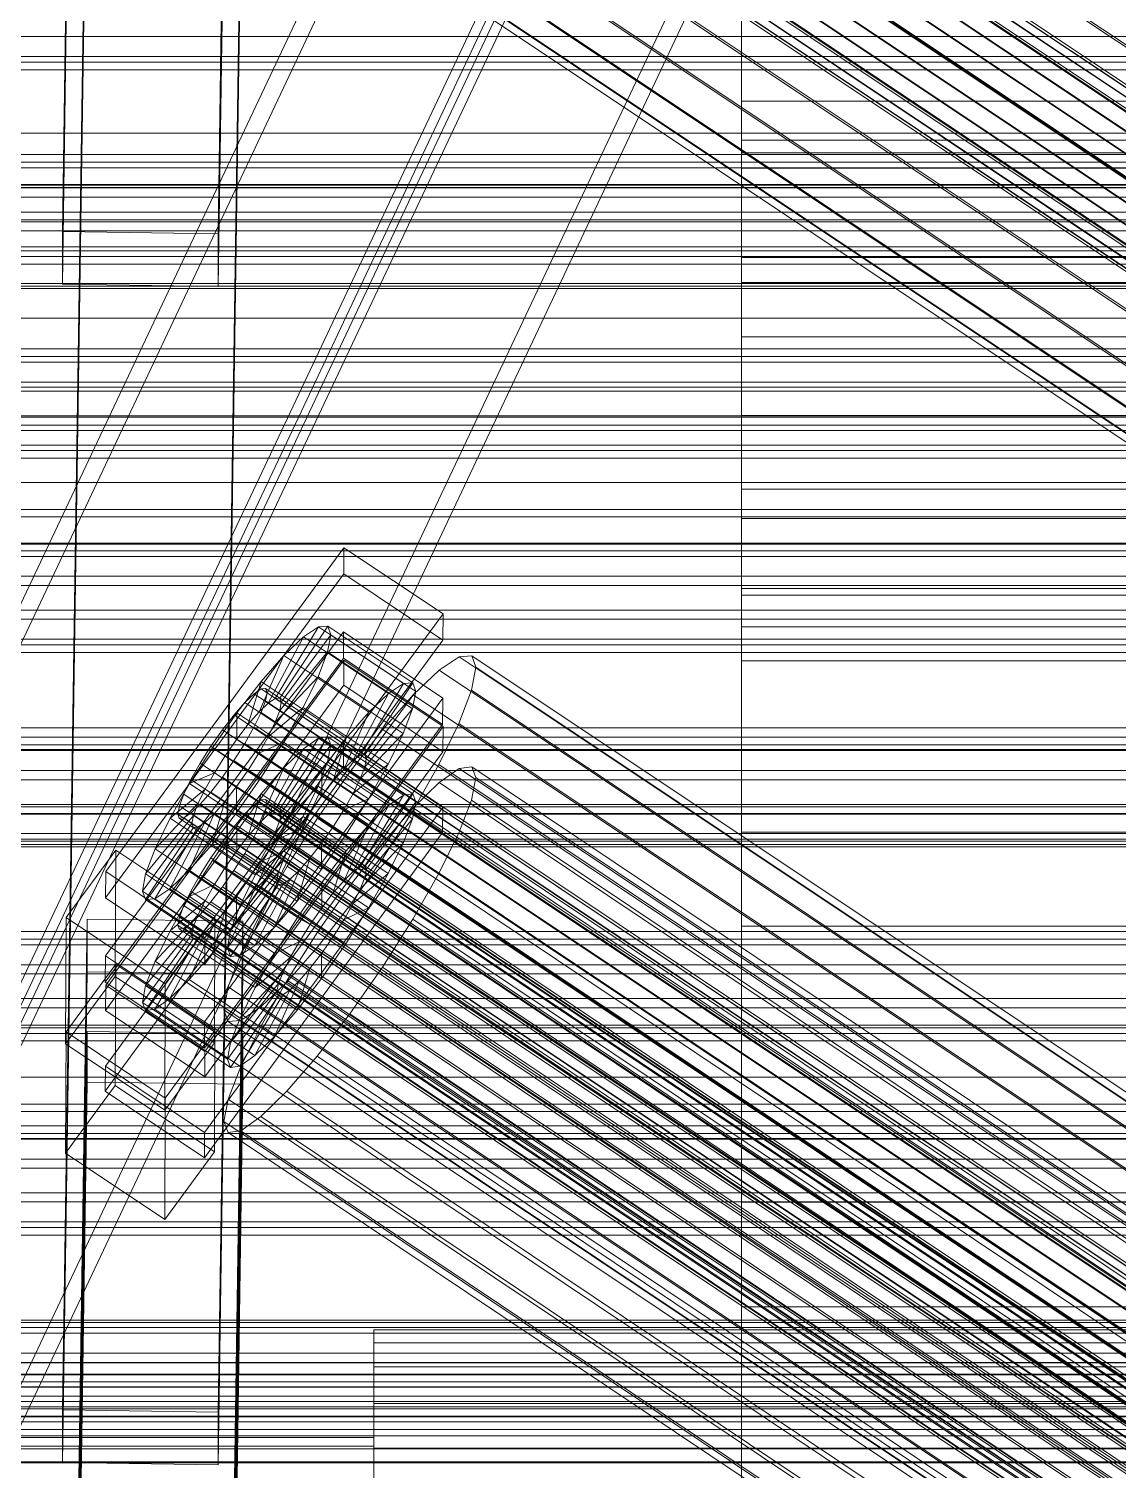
# Model space of a CAD drawing. Header units: millimetres. Extents: x -1970 to 59977, y -65068 to 6837.
# Drawn here: x -382.4 to -256.4, y -32783.3 to -32616.7 of the extents above; entities that cross this region are included whole.
import ezdxf

# ---------------------------------------------------------------- set-up
doc = ezdxf.new("R2010")
doc.units = ezdxf.units.MM
for name, color, linetype, lineweight in [('frontal_C01', 7, 'Continuous', 0), ('frontal_C02', 7, 'Continuous', 0), ('frontal_C03', 7, 'Continuous', 0), ('frontal_C03-dry', 7, 'Continuous', 0), ('frontal_tolva', 7, 'Continuous', 0)]:
    doc.layers.add(name, color=color, linetype=linetype, lineweight=lineweight)

msp = doc.modelspace()

# ---------------------------------------------------------------- linework, layer by layer
at = {"layer": 'frontal_C01'}
for p, q in [((-378.512, -32640.133), (-375.644, -32447.133)), ((-357.646, -32447.376), (-360.514, -32640.376)), ((-378.512, -32646.221), (-375.644, -32453.221)), ((-360.514, -32646.464), (-357.646, -32453.464)), ((-356.348, -32557.32), (-142.549, -32699.998)), ((-355.53, -32556.772), (-141.731, -32699.45)), ((-355.017, -32556.731), (-141.218, -32699.409)), ((-354.844, -32557.201), (-141.045, -32699.879)), ((-358.659, -32559.758), (-144.861, -32702.436)), ((-357.415, -32558.339), (-143.617, -32701.017)), ((-355.541, -32559.511), (-141.742, -32702.189)), ((-355.022, -32558.149), (-141.224, -32700.827)), ((-356.363, -32561.194), (-142.565, -32703.872)), ((-146.196, -32704.16), (-359.995, -32561.482)), ((-357.434, -32563.084), (-143.635, -32705.761)), ((-341.461, -32561.465), (-157.152, -32684.464)), ((-361.332, -32563.393), (-147.533, -32706.07)), ((-362.578, -32565.359), (-148.779, -32708.037)), ((-358.68, -32565.05), (-144.881, -32707.728)), ((-160.922, -32689.328), (-345.231, -32566.33)), ((-334.981, -32565.518), (-150.672, -32688.516)), ((-363.648, -32567.249), (-149.85, -32709.927)), ((-360.017, -32566.961), (-146.218, -32709.639)), ((-364.471, -32568.932), (-150.672, -32711.61)), ((-361.352, -32568.685), (-147.554, -32711.362)), ((-365.168, -32571.242), (-151.369, -32713.92)), ((-364.989, -32570.294), (-151.191, -32712.972)), ((-363.664, -32571.123), (-149.865, -32713.801)), ((-362.596, -32570.104), (-148.798, -32712.782)), ((-338.003, -32570.85), (-153.694, -32693.848)), ((-364.995, -32571.712), (-151.196, -32714.39)), ((-364.482, -32571.671), (-150.683, -32714.349)), ((-349.002, -32571.722), (-164.693, -32694.72)), ((-341.52, -32576.401), (-157.211, -32699.399)), ((-352.519, -32577.273), (-168.21, -32700.271)), ((-355.541, -32582.605), (-171.232, -32705.603)), ((-345.291, -32581.793), (-160.982, -32704.791)), ((-378.512, -32776.371), (-375.644, -32583.371)), ((-357.646, -32583.614), (-360.514, -32776.614)), ((-357.863, -32587.355), (-173.554, -32710.353)), ((-349.061, -32586.657), (-164.752, -32709.655)), ((-378.512, -32782.459), (-375.644, -32589.459)), ((-360.514, -32782.702), (-357.646, -32589.702)), ((-359.326, -32591.199), (-175.016, -32714.197)), ((-352.572, -32590.664), (-168.263, -32713.662)), ((-300, -32631.039), (-300, -32592.444)), ((-359.83, -32593.875), (-175.521, -32716.873)), ((-355.584, -32593.539), (-171.275, -32716.537)), ((-359.341, -32595.201), (-175.032, -32718.199)), ((-357.893, -32595.086), (-173.584, -32718.084)), ((-300, -32607.242), (-300, -32643.122)), ((-300, -32661.381), (-300, -32631.039)), ((300, -32631.039), (-300, -32631.039)), ((-425, -32634.686), (425, -32634.686)), ((-360.514, -32640.376), (-378.512, -32640.133)), ((-378.512, -32640.133), (-378.512, -32646.221)), ((-360.514, -32646.464), (-360.514, -32640.376)), ((-300, -32643.122), (-300, -32669.925)), ((300, -32643.122), (-300, -32643.122)), ((425, -32646.116), (-425, -32646.116)), ((-378.512, -32646.221), (-360.514, -32646.464)), ((425, -32650.148), (-425, -32650.148)), ((-300, -32681.404), (-300, -32661.381)), ((300, -32661.381), (-300, -32661.381)), ((-425, -32661.579), (425, -32661.579)), ((-300, -32669.925), (-300, -32685.826)), ((300, -32669.925), (-300, -32669.925)), ((-373.501, -32714.116), (-345.969, -32676.673)), ((-345.981, -32679.716), (-345.969, -32676.673)), ((-345.969, -32676.673), (-334.501, -32684.326)), ((-345.981, -32679.716), (-373.513, -32717.16)), ((-334.513, -32687.37), (-345.981, -32679.716)), ((-300, -32689.741), (-300, -32681.404)), ((300, -32681.404), (-300, -32681.404)), ((-334.501, -32684.326), (-362.033, -32721.77)), ((-334.501, -32684.326), (-334.513, -32687.37)), ((-373.539, -32723.856), (-346.008, -32686.413)), ((-353.892, -32694.103), (-348.918, -32685.826)), ((-353.378, -32694.062), (-347.835, -32685.74)), ((-348.918, -32685.826), (-350.645, -32686.983)), ((-347.835, -32685.74), (-348.918, -32685.826)), ((-348.918, -32685.826), (-339.088, -32692.386)), ((-347.835, -32685.74), (-338.005, -32692.3)), ((-347.47, -32686.731), (-347.835, -32685.74)), ((-346.02, -32689.456), (-346.008, -32686.413)), ((-346.008, -32686.413), (-334.539, -32694.066)), ((-300, -32685.826), (-300, -32689.741)), ((300, -32685.826), (-300, -32685.826)), ((-362.045, -32724.813), (-334.513, -32687.37)), ((-354.71, -32694.652), (-350.645, -32686.983)), ((-353.205, -32694.532), (-347.47, -32686.731)), ((-350.645, -32686.983), (-352.899, -32689.134)), ((-350.645, -32686.983), (-340.816, -32693.543)), ((-347.847, -32688.733), (-347.47, -32686.731)), ((-347.47, -32686.731), (-337.64, -32693.291)), ((-346.02, -32689.456), (-373.551, -32726.9)), ((-355.777, -32695.67), (-352.899, -32689.134)), ((-352.899, -32689.134), (-355.525, -32692.131)), ((-353.384, -32695.48), (-347.847, -32688.733)), ((-352.899, -32689.134), (-343.069, -32695.694)), ((-348.941, -32691.609), (-347.847, -32688.733)), ((-347.847, -32688.733), (-338.017, -32695.293)), ((-334.551, -32697.11), (-346.02, -32689.456)), ((-332.629, -32689.275), (-334.938, -32690.822)), ((-331.181, -32689.16), (-332.629, -32689.275)), ((-332.629, -32689.275), (-148.32, -32812.273)), ((-330.692, -32690.486), (-331.181, -32689.16)), ((-331.181, -32689.16), (-146.872, -32812.158)), ((300, -32689.741), (-300, -32689.741)), ((-334.938, -32690.822), (-337.95, -32693.697)), ((-334.938, -32690.822), (-150.629, -32813.82)), ((-331.197, -32693.162), (-330.692, -32690.486)), ((-330.692, -32690.486), (-146.383, -32813.484)), ((-355.525, -32692.131), (-358.345, -32695.77)), ((-357.021, -32697.09), (-355.525, -32692.131)), ((-355.53, -32693.01), (-356.348, -32693.558)), ((-355.017, -32692.969), (-355.53, -32693.01)), ((-355.53, -32693.01), (-141.731, -32835.688)), ((-355.525, -32692.131), (-345.695, -32698.691)), ((-354.844, -32693.439), (-355.017, -32692.969)), ((-355.017, -32692.969), (-141.218, -32835.647)), ((-353.902, -32696.843), (-348.941, -32691.609)), ((-350.678, -32695.162), (-348.941, -32691.609)), ((-348.941, -32691.609), (-339.111, -32698.169)), ((-339.088, -32692.386), (-344.062, -32700.663)), ((-338.005, -32692.3), (-343.549, -32700.622)), ((-340.816, -32693.543), (-339.088, -32692.386)), ((-339.088, -32692.386), (-338.005, -32692.3)), ((-338.005, -32692.3), (-337.64, -32693.291)), ((-334.539, -32694.066), (-362.071, -32731.51)), ((-357.415, -32694.577), (-358.659, -32695.996)), ((-356.348, -32693.558), (-357.415, -32694.577)), ((-357.415, -32694.577), (-143.617, -32837.255)), ((-356.348, -32693.558), (-142.549, -32836.236)), ((-355.777, -32695.67), (-354.71, -32694.652)), ((-355.541, -32695.749), (-355.022, -32694.387)), ((-355.022, -32694.387), (-354.844, -32693.439)), ((-355.022, -32694.387), (-141.224, -32837.065)), ((-354.844, -32693.439), (-141.045, -32836.117)), ((-354.71, -32694.652), (-353.892, -32694.103)), ((-344.88, -32701.211), (-354.71, -32694.652)), ((-353.892, -32694.103), (-353.378, -32694.062)), ((-344.062, -32700.663), (-353.892, -32694.103)), ((-353.205, -32694.532), (-353.384, -32695.48)), ((-343.549, -32700.622), (-353.378, -32694.062)), ((-353.378, -32694.062), (-353.205, -32694.532)), ((-343.376, -32701.092), (-353.205, -32694.532)), ((-340.816, -32693.543), (-344.88, -32701.211)), ((-337.64, -32693.291), (-343.376, -32701.092)), ((-343.069, -32695.694), (-340.816, -32693.543)), ((-337.95, -32693.697), (-341.461, -32697.704)), ((-337.64, -32693.291), (-338.017, -32695.293)), ((-337.95, -32693.697), (-153.641, -32816.695)), ((-334.539, -32694.066), (-334.551, -32697.11)), ((-332.659, -32697.006), (-331.197, -32693.162)), ((-331.197, -32693.162), (-146.887, -32816.16)), ((-358.345, -32695.77), (-361.166, -32699.803)), ((-358.659, -32695.996), (-359.995, -32697.72)), ((-358.659, -32695.996), (-144.861, -32838.674)), ((-358.345, -32695.77), (-358.357, -32698.814)), ((-348.515, -32702.33), (-358.345, -32695.77)), ((-357.021, -32697.09), (-355.777, -32695.67)), ((-356.363, -32697.432), (-355.541, -32695.749)), ((-345.947, -32702.23), (-355.777, -32695.67)), ((-355.541, -32695.749), (-141.742, -32838.427)), ((-354.725, -32698.526), (-350.678, -32695.162)), ((-353.384, -32695.48), (-353.902, -32696.843)), ((-343.554, -32702.04), (-353.384, -32695.48)), ((-352.938, -32699.151), (-350.678, -32695.162)), ((-350.678, -32695.162), (-340.848, -32701.722)), ((-343.069, -32695.694), (-345.947, -32702.23)), ((-345.695, -32698.691), (-343.069, -32695.694)), ((-338.017, -32695.293), (-343.554, -32702.04)), ((-338.017, -32695.293), (-339.111, -32698.169)), ((-362.083, -32734.553), (-334.551, -32697.11)), ((-359.995, -32697.72), (-361.332, -32699.631)), ((-146.196, -32840.398), (-359.995, -32697.72)), ((-358.357, -32698.814), (-357.021, -32697.09)), ((-357.434, -32699.322), (-356.363, -32697.432)), ((-347.191, -32703.65), (-357.021, -32697.09)), ((-356.363, -32697.432), (-142.565, -32840.11)), ((-353.902, -32696.843), (-354.725, -32698.526)), ((-344.073, -32703.402), (-353.902, -32696.843)), ((-341.461, -32697.704), (-345.231, -32702.568)), ((-341.461, -32697.704), (-157.152, -32820.702)), ((-334.981, -32701.756), (-332.659, -32697.006)), ((-332.659, -32697.006), (-148.35, -32820.004)), ((-361.332, -32699.631), (-362.578, -32701.598)), ((-361.332, -32699.631), (-147.533, -32842.308)), ((-359.693, -32700.724), (-358.357, -32698.814)), ((-358.68, -32701.289), (-357.434, -32699.322)), ((-358.357, -32698.814), (-348.527, -32705.373)), ((-357.434, -32699.322), (-143.635, -32841.999)), ((-354.725, -32698.526), (-355.796, -32700.415)), ((-355.796, -32700.415), (-352.938, -32699.151)), ((-355.569, -32703.303), (-352.938, -32699.151)), ((-344.895, -32705.086), (-354.725, -32698.526)), ((-352.938, -32699.151), (-343.108, -32705.71)), ((-348.515, -32702.33), (-345.695, -32698.691)), ((-345.695, -32698.691), (-347.191, -32703.65)), ((-339.111, -32698.169), (-344.073, -32703.402)), ((-339.111, -32698.169), (-340.848, -32701.722)), ((-361.166, -32699.803), (-363.797, -32703.955)), ((-359.693, -32700.724), (-361.166, -32699.803)), ((-361.166, -32699.803), (-351.336, -32706.363)), ((-360.939, -32702.691), (-359.693, -32700.724)), ((-360.017, -32703.199), (-358.68, -32701.289)), ((-349.863, -32707.284), (-359.693, -32700.724)), ((-358.68, -32701.289), (-144.881, -32843.966)), ((-355.796, -32700.415), (-357.042, -32702.382)), ((-345.966, -32706.975), (-355.796, -32700.415)), ((-344.88, -32701.211), (-345.947, -32702.23)), ((-344.062, -32700.663), (-344.88, -32701.211)), ((-343.549, -32700.622), (-344.062, -32700.663)), ((-343.554, -32702.04), (-343.376, -32701.092)), ((-343.376, -32701.092), (-343.549, -32700.622)), ((-360.939, -32702.691), (-363.797, -32703.955)), ((-362.578, -32701.598), (-363.648, -32703.487)), ((-362.578, -32701.598), (-148.779, -32844.275)), ((-362.01, -32704.58), (-360.939, -32702.691)), ((-351.109, -32709.251), (-360.939, -32702.691)), ((-357.042, -32702.382), (-358.378, -32704.292)), ((-357.042, -32702.382), (-355.569, -32703.303)), ((-347.212, -32708.942), (-357.042, -32702.382)), ((-351.336, -32706.363), (-348.515, -32702.33)), ((-345.231, -32702.568), (-349.002, -32707.96)), ((-348.527, -32705.373), (-348.515, -32702.33)), ((-345.947, -32702.23), (-347.191, -32703.65)), ((-160.922, -32825.566), (-345.231, -32702.568)), ((-340.848, -32701.722), (-344.895, -32705.086)), ((-344.073, -32703.402), (-343.554, -32702.04)), ((-340.848, -32701.722), (-343.108, -32705.71)), ((-338.003, -32707.088), (-334.981, -32701.756)), ((-334.981, -32701.756), (-150.672, -32824.754)), ((-363.797, -32703.955), (-366.057, -32707.944)), ((-362.01, -32704.58), (-366.057, -32707.944)), ((-363.648, -32703.487), (-364.471, -32705.17)), ((-363.797, -32703.955), (-353.967, -32710.515)), ((-363.648, -32703.487), (-149.85, -32846.165)), ((-362.833, -32706.263), (-362.01, -32704.58)), ((-352.18, -32711.14), (-362.01, -32704.58)), ((-361.352, -32704.923), (-360.017, -32703.199)), ((-360.017, -32703.199), (-146.218, -32845.877)), ((-358.378, -32704.292), (-359.714, -32706.016)), ((-358.39, -32707.336), (-355.569, -32703.303)), ((-358.378, -32704.292), (-358.39, -32707.336)), ((-348.548, -32710.852), (-358.378, -32704.292)), ((-355.569, -32703.303), (-345.739, -32709.863)), ((-347.191, -32703.65), (-348.527, -32705.373)), ((-344.895, -32705.086), (-344.073, -32703.402)), ((-362.833, -32706.263), (-367.794, -32711.497)), ((-364.471, -32705.17), (-364.989, -32706.532)), ((-364.471, -32705.17), (-150.672, -32847.848)), ((-363.664, -32707.361), (-362.596, -32706.342)), ((-363.351, -32707.625), (-362.833, -32706.263)), ((-353.003, -32712.823), (-362.833, -32706.263)), ((-362.596, -32706.342), (-361.352, -32704.923)), ((-362.596, -32706.342), (-148.798, -32849.02)), ((-361.352, -32704.923), (-147.554, -32847.601)), ((-359.714, -32706.016), (-361.21, -32710.975)), ((-359.714, -32706.016), (-360.958, -32707.436)), ((-349.884, -32712.576), (-359.714, -32706.016)), ((-353.967, -32710.515), (-351.336, -32706.363)), ((-351.336, -32706.363), (-349.863, -32707.284)), ((-348.527, -32705.373), (-349.863, -32707.284)), ((-345.966, -32706.975), (-344.895, -32705.086)), ((-343.108, -32705.71), (-345.966, -32706.975)), ((-343.108, -32705.71), (-345.739, -32709.863)), ((-363.351, -32707.625), (-368.888, -32714.373)), ((-366.057, -32707.944), (-367.794, -32711.497)), ((-366.057, -32707.944), (-356.228, -32714.504)), ((-364.989, -32706.532), (-365.168, -32707.48)), ((-365.168, -32707.48), (-364.995, -32707.95)), ((-365.168, -32707.48), (-151.369, -32850.158)), ((-364.995, -32707.95), (-364.482, -32707.909)), ((-364.995, -32707.95), (-151.196, -32850.628)), ((-364.989, -32706.532), (-151.191, -32849.21)), ((-364.482, -32707.909), (-363.664, -32707.361)), ((-364.482, -32707.909), (-150.683, -32850.587)), ((-360.958, -32707.436), (-363.836, -32713.972)), ((-363.664, -32707.361), (-149.865, -32850.039)), ((-363.53, -32708.574), (-363.351, -32707.625)), ((-353.521, -32714.185), (-363.351, -32707.625)), ((-360.958, -32707.436), (-362.025, -32708.454)), ((-361.21, -32710.975), (-358.39, -32707.336)), ((-351.128, -32713.996), (-360.958, -32707.436)), ((-358.39, -32707.336), (-348.56, -32713.896)), ((-349.002, -32707.96), (-352.519, -32713.511)), ((-349.863, -32707.284), (-351.109, -32709.251)), ((-349.002, -32707.96), (-164.693, -32830.958)), ((-347.212, -32708.942), (-345.966, -32706.975)), ((-341.52, -32712.639), (-338.003, -32707.088)), ((-338.003, -32707.088), (-153.694, -32830.086)), ((-363.53, -32708.574), (-369.265, -32716.374)), ((-363.357, -32709.043), (-368.9, -32717.366)), ((-362.843, -32709.003), (-367.817, -32717.28)), ((-362.025, -32708.454), (-366.09, -32716.123)), ((-363.357, -32709.043), (-363.53, -32708.574)), ((-353.7, -32715.134), (-363.53, -32708.574)), ((-362.843, -32709.003), (-363.357, -32709.043)), ((-353.527, -32715.603), (-363.357, -32709.043)), ((-362.025, -32708.454), (-362.843, -32709.003)), ((-353.014, -32715.563), (-362.843, -32709.003)), ((-352.196, -32715.014), (-362.025, -32708.454)), ((-353.967, -32710.515), (-351.109, -32709.251)), ((-351.109, -32709.251), (-352.18, -32711.14)), ((-348.548, -32710.852), (-347.212, -32708.942)), ((-345.739, -32709.863), (-347.212, -32708.942)), ((-363.836, -32713.972), (-361.21, -32710.975)), ((-361.21, -32710.975), (-351.38, -32717.535)), ((-356.228, -32714.504), (-353.967, -32710.515)), ((-356.228, -32714.504), (-352.18, -32711.14)), ((-352.18, -32711.14), (-353.003, -32712.823)), ((-349.884, -32712.576), (-348.548, -32710.852)), ((-345.739, -32709.863), (-348.56, -32713.896)), ((-348.56, -32713.896), (-348.548, -32710.852)), ((-378.086, -32719.444), (-372.35, -32711.643)), ((-372.408, -32726.253), (-372.35, -32711.643)), ((-372.35, -32711.643), (-360.882, -32719.296)), ((-367.794, -32711.497), (-368.888, -32714.373)), ((-367.794, -32711.497), (-357.964, -32718.057)), ((-357.964, -32718.057), (-353.003, -32712.823)), ((-353.003, -32712.823), (-353.521, -32714.185)), ((-351.38, -32717.535), (-349.884, -32712.576)), ((-351.128, -32713.996), (-349.884, -32712.576)), ((-345.291, -32718.031), (-341.52, -32712.639)), ((-341.52, -32712.639), (-157.211, -32835.637)), ((-373.501, -32714.116), (-373.513, -32717.16)), ((-362.033, -32721.77), (-373.501, -32714.116)), ((-368.888, -32714.373), (-369.265, -32716.374)), ((-368.888, -32714.373), (-359.058, -32720.932)), ((-366.09, -32716.123), (-363.836, -32713.972)), ((-363.836, -32713.972), (-354.006, -32720.532)), ((-359.058, -32720.932), (-353.521, -32714.185)), ((-357.964, -32718.057), (-356.228, -32714.504)), ((-352.519, -32713.511), (-355.541, -32718.843)), ((-354.006, -32720.532), (-351.128, -32713.996)), ((-353.521, -32714.185), (-353.7, -32715.134)), ((-352.519, -32713.511), (-168.21, -32836.509)), ((-352.196, -32715.014), (-351.128, -32713.996)), ((-348.56, -32713.896), (-351.38, -32717.535)), ((-369.265, -32716.374), (-368.9, -32717.366)), ((-369.265, -32716.374), (-359.436, -32722.934)), ((-367.817, -32717.28), (-366.09, -32716.123)), ((-366.09, -32716.123), (-356.26, -32722.683)), ((-359.436, -32722.934), (-353.7, -32715.134)), ((-359.07, -32723.926), (-353.527, -32715.603)), ((-357.987, -32723.84), (-353.014, -32715.563)), ((-356.26, -32722.683), (-352.196, -32715.014)), ((-353.7, -32715.134), (-353.527, -32715.603)), ((-353.527, -32715.603), (-353.014, -32715.563)), ((-353.014, -32715.563), (-352.196, -32715.014)), ((-373.513, -32717.16), (-362.045, -32724.813)), ((-368.9, -32717.366), (-367.817, -32717.28)), ((-368.9, -32717.366), (-359.07, -32723.926)), ((-367.817, -32717.28), (-357.987, -32723.84)), ((-359.058, -32720.932), (-357.964, -32718.057)), ((-351.38, -32717.535), (-354.006, -32720.532)), ((-349.061, -32722.895), (-345.291, -32718.031)), ((-345.291, -32718.031), (-160.982, -32841.029)), ((-378.512, -32912.609), (-375.644, -32719.609)), ((-378.086, -32719.444), (-378.143, -32734.054)), ((-366.618, -32727.097), (-378.086, -32719.444)), ((-375.644, -32725.697), (-375.644, -32719.609)), ((-375.644, -32719.609), (-357.646, -32719.852)), ((-360.882, -32719.296), (-366.618, -32727.097)), ((-360.882, -32719.296), (-360.939, -32733.906)), ((-355.541, -32718.843), (-357.863, -32723.593)), ((-355.541, -32718.843), (-171.232, -32841.841)), ((-357.646, -32719.852), (-360.514, -32912.852)), ((-359.436, -32722.934), (-359.058, -32720.932)), ((-357.646, -32719.852), (-357.646, -32725.94)), ((-354.006, -32720.532), (-356.26, -32722.683)), ((-362.045, -32724.813), (-362.033, -32721.77)), ((-359.07, -32723.926), (-359.436, -32722.934)), ((-356.26, -32722.683), (-357.987, -32723.84)), ((-352.572, -32726.902), (-349.061, -32722.895)), ((-349.061, -32722.895), (-164.752, -32845.894)), ((-373.539, -32723.856), (-373.551, -32726.9)), ((-362.071, -32731.51), (-373.539, -32723.856)), ((-357.863, -32723.593), (-359.326, -32727.437)), ((-357.987, -32723.84), (-359.07, -32723.926)), ((-357.863, -32723.593), (-173.554, -32846.591)), ((-378.512, -32918.697), (-375.644, -32725.697)), ((-372.408, -32726.253), (-378.143, -32734.054)), ((-357.646, -32725.94), (-375.644, -32725.697)), ((-360.939, -32733.906), (-372.408, -32726.253)), ((-360.514, -32918.94), (-357.646, -32725.94)), ((-373.551, -32726.9), (-362.083, -32734.553)), ((-366.675, -32741.707), (-366.618, -32727.097)), ((-359.326, -32727.437), (-359.83, -32730.113)), ((-359.326, -32727.437), (-175.016, -32850.435)), ((-355.584, -32729.777), (-352.572, -32726.902)), ((-352.572, -32726.902), (-168.263, -32849.9)), ((-359.83, -32730.113), (-359.341, -32731.439)), ((-359.83, -32730.113), (-175.521, -32853.112)), ((-359.341, -32731.439), (-357.893, -32731.324)), ((-357.893, -32731.324), (-355.584, -32729.777)), ((-357.893, -32731.324), (-173.584, -32854.323)), ((-355.584, -32729.777), (-171.275, -32852.775)), ((-362.083, -32734.553), (-362.071, -32731.51)), ((-359.341, -32731.439), (-175.032, -32854.437)), ((-378.143, -32734.054), (-366.675, -32741.707)), ((-366.675, -32741.707), (-360.939, -32733.906)), ((-425, -32770.924), (425, -32770.924)), ((-360.514, -32776.614), (-378.512, -32776.371)), ((-378.512, -32776.371), (-378.512, -32782.459)), ((-360.514, -32782.702), (-360.514, -32776.614)), ((425, -32782.355), (-425, -32782.355)), ((-378.512, -32782.459), (-360.514, -32782.702))]:
    msp.add_line(p, q, dxfattribs=at)
at = {"layer": 'frontal_C02'}
for p, q in [((-439.114, -32801.266), (-299.114, -32504.801)), ((-439.114, -32805.942), (-299.114, -32509.477)), ((-280.886, -32512.674), (-420.886, -32809.138)), ((-420.886, -32813.814), (-280.886, -32517.35)), ((-439.114, -32845.106), (-299.114, -32548.641)), ((-439.114, -32849.782), (-299.114, -32553.317)), ((-280.886, -32556.513), (-420.886, -32852.978)), ((-420.886, -32857.654), (-280.886, -32561.19)), ((-300, -32629.557), (-300, -32625.048)), ((-300, -32625.048), (-300, -32632.799)), ((300, -32625.048), (-300, -32625.048)), ((-300, -32646.018), (-300, -32629.557)), ((300, -32629.557), (-300, -32629.557)), ((-300, -32632.799), (-300, -32652.28)), ((300, -32632.799), (-300, -32632.799)), ((-300, -32673.309), (-300, -32646.018)), ((300, -32646.018), (-300, -32646.018)), ((-300, -32652.28), (-300, -32682.165)), ((300, -32652.28), (-300, -32652.28)), ((-300, -32709.571), (-300, -32673.309)), ((300, -32673.309), (-300, -32673.309)), ((-300, -32682.165), (-300, -32720.417)), ((300, -32682.165), (-300, -32682.165)), ((-373.501, -32727.255), (-345.969, -32689.662)), ((-345.981, -32692.585), (-345.969, -32689.662)), ((-345.969, -32689.662), (-334.501, -32697.346)), ((-345.981, -32692.585), (-373.513, -32730.178)), ((-334.513, -32700.269), (-345.981, -32692.585)), ((-334.501, -32697.346), (-362.033, -32734.939)), ((-334.501, -32697.346), (-334.513, -32700.269)), ((-373.539, -32736.608), (-346.008, -32699.015)), ((-353.892, -32706.943), (-348.918, -32698.699)), ((-353.378, -32706.873), (-347.835, -32698.551)), ((-353.205, -32707.313), (-347.47, -32699.482)), ((-348.918, -32698.699), (-350.645, -32699.913)), ((-347.835, -32698.551), (-348.918, -32698.699)), ((-348.918, -32698.699), (-339.088, -32705.284)), ((-347.847, -32701.426), (-347.47, -32699.482)), ((-347.835, -32698.551), (-338.005, -32705.137)), ((-347.47, -32699.482), (-347.835, -32698.551)), ((-347.47, -32699.482), (-337.64, -32706.067)), ((-346.02, -32701.938), (-346.008, -32699.015)), ((-346.008, -32699.015), (-334.539, -32706.698)), ((-362.045, -32737.861), (-334.513, -32700.269)), ((-354.71, -32707.518), (-350.645, -32699.913)), ((-353.384, -32708.234), (-347.847, -32701.426)), ((-350.645, -32699.913), (-352.899, -32702.113)), ((-350.645, -32699.913), (-340.816, -32706.499)), ((-348.941, -32704.252), (-347.847, -32701.426)), ((-347.847, -32701.426), (-338.017, -32708.012)), ((-346.02, -32701.938), (-373.551, -32739.53)), ((-355.777, -32708.56), (-352.899, -32702.113)), ((-352.899, -32702.113), (-355.525, -32705.147)), ((-352.899, -32702.113), (-343.069, -32708.699)), ((-334.551, -32709.621), (-346.02, -32701.938)), ((-332.629, -32702.204), (-334.938, -32703.827)), ((-331.181, -32702.007), (-332.629, -32702.204)), ((-332.629, -32702.204), (-148.32, -32825.688)), ((-330.692, -32703.25), (-331.181, -32702.007)), ((-331.181, -32702.007), (-146.872, -32825.491)), ((-353.902, -32709.573), (-348.941, -32704.252)), ((-350.678, -32707.767), (-348.941, -32704.252)), ((-348.941, -32704.252), (-339.111, -32710.837)), ((-334.938, -32703.827), (-337.95, -32706.768)), ((-334.938, -32703.827), (-150.629, -32827.311)), ((-331.197, -32705.849), (-330.692, -32703.25)), ((-330.692, -32703.25), (-146.383, -32826.734)), ((-355.525, -32705.147), (-358.345, -32708.809)), ((-356.348, -32706.42), (-357.415, -32707.462)), ((-357.021, -32709.997), (-355.525, -32705.147)), ((-355.53, -32705.845), (-356.348, -32706.42)), ((-356.348, -32706.42), (-142.549, -32849.662)), ((-355.017, -32705.775), (-355.53, -32705.845)), ((-355.53, -32705.845), (-141.731, -32849.086)), ((-355.525, -32705.147), (-345.695, -32711.733)), ((-355.022, -32707.137), (-354.844, -32706.216)), ((-354.844, -32706.216), (-355.017, -32705.775)), ((-355.017, -32705.775), (-141.218, -32849.017)), ((-354.844, -32706.216), (-141.045, -32849.457)), ((-339.088, -32705.284), (-344.062, -32713.528)), ((-338.005, -32705.137), (-343.549, -32713.459)), ((-337.64, -32706.067), (-343.376, -32713.899)), ((-340.816, -32706.499), (-339.088, -32705.284)), ((-339.088, -32705.284), (-338.005, -32705.137)), ((-337.64, -32706.067), (-338.017, -32708.012)), ((-338.005, -32705.137), (-337.64, -32706.067)), ((-332.659, -32709.627), (-331.197, -32705.849)), ((-331.197, -32705.849), (-146.887, -32829.333)), ((-334.539, -32706.698), (-362.071, -32744.291)), ((-357.415, -32707.462), (-358.659, -32708.899)), ((-357.415, -32707.462), (-143.617, -32850.704)), ((-355.777, -32708.56), (-354.71, -32707.518)), ((-355.541, -32708.475), (-355.022, -32707.137)), ((-355.022, -32707.137), (-141.224, -32850.378)), ((-354.725, -32711.238), (-350.678, -32707.767)), ((-354.71, -32707.518), (-353.892, -32706.943)), ((-344.88, -32714.104), (-354.71, -32707.518)), ((-353.892, -32706.943), (-353.378, -32706.873)), ((-344.062, -32713.528), (-353.892, -32706.943)), ((-353.205, -32707.313), (-353.384, -32708.234)), ((-343.549, -32713.459), (-353.378, -32706.873)), ((-353.378, -32706.873), (-353.205, -32707.313)), ((-343.376, -32713.899), (-353.205, -32707.313)), ((-352.938, -32711.731), (-350.678, -32707.767)), ((-350.678, -32707.767), (-340.848, -32714.352)), ((-340.816, -32706.499), (-344.88, -32714.104)), ((-338.017, -32708.012), (-343.554, -32714.82)), ((-343.069, -32708.699), (-340.816, -32706.499)), ((-337.95, -32706.768), (-341.461, -32710.824)), ((-338.017, -32708.012), (-339.111, -32710.837)), ((-337.95, -32706.768), (-153.641, -32830.252)), ((-334.539, -32706.698), (-334.551, -32709.621)), ((-362.083, -32747.214), (-334.551, -32709.621)), ((-358.345, -32708.809), (-361.166, -32712.85)), ((-358.659, -32708.899), (-359.995, -32710.634)), ((-358.659, -32708.899), (-144.861, -32852.141)), ((-358.345, -32708.809), (-358.357, -32711.732)), ((-348.515, -32715.395), (-358.345, -32708.809)), ((-357.021, -32709.997), (-355.777, -32708.56)), ((-356.363, -32710.14), (-355.541, -32708.475)), ((-345.947, -32715.146), (-355.777, -32708.56)), ((-355.541, -32708.475), (-141.742, -32851.717)), ((-353.902, -32709.573), (-354.725, -32711.238)), ((-353.384, -32708.234), (-353.902, -32709.573)), ((-344.073, -32716.159), (-353.902, -32709.573)), ((-343.554, -32714.82), (-353.384, -32708.234)), ((-343.069, -32708.699), (-345.947, -32715.146)), ((-345.695, -32711.733), (-343.069, -32708.699)), ((-334.981, -32714.326), (-332.659, -32709.627)), ((-332.659, -32709.627), (-148.35, -32833.111)), ((-300, -32752.331), (-300, -32709.571)), ((300, -32709.571), (-300, -32709.571)), ((-359.995, -32710.634), (-361.332, -32712.548)), ((-146.196, -32853.875), (-359.995, -32710.634)), ((-358.357, -32711.732), (-357.021, -32709.997)), ((-357.434, -32712.018), (-356.363, -32710.14)), ((-347.191, -32716.583), (-357.021, -32709.997)), ((-356.363, -32710.14), (-142.565, -32853.382)), ((-354.725, -32711.238), (-355.796, -32713.116)), ((-344.895, -32717.824), (-354.725, -32711.238)), ((-341.461, -32710.824), (-345.231, -32715.72)), ((-339.111, -32710.837), (-344.073, -32716.159)), ((-341.461, -32710.824), (-157.152, -32834.308)), ((-339.111, -32710.837), (-340.848, -32714.352)), ((-361.166, -32712.85), (-363.797, -32716.993)), ((-361.332, -32712.548), (-362.578, -32714.511)), ((-361.332, -32712.548), (-147.533, -32855.789)), ((-359.693, -32713.646), (-361.166, -32712.85)), ((-361.166, -32712.85), (-351.336, -32719.435)), ((-359.693, -32713.646), (-358.357, -32711.732)), ((-358.68, -32713.981), (-357.434, -32712.018)), ((-358.357, -32711.732), (-348.527, -32718.317)), ((-357.434, -32712.018), (-143.635, -32855.26)), ((-355.796, -32713.116), (-352.938, -32711.731)), ((-355.569, -32715.875), (-352.938, -32711.731)), ((-352.938, -32711.731), (-343.108, -32718.317)), ((-348.515, -32715.395), (-345.695, -32711.733)), ((-345.695, -32711.733), (-347.191, -32716.583)), ((-362.578, -32714.511), (-363.648, -32716.389)), ((-362.578, -32714.511), (-148.779, -32857.752)), ((-360.939, -32715.608), (-359.693, -32713.646)), ((-360.017, -32715.895), (-358.68, -32713.981)), ((-349.863, -32720.231), (-359.693, -32713.646)), ((-358.68, -32713.981), (-144.881, -32857.222)), ((-355.796, -32713.116), (-357.042, -32715.078)), ((-345.966, -32719.702), (-355.796, -32713.116)), ((-344.88, -32714.104), (-345.947, -32715.146)), ((-340.848, -32714.352), (-344.895, -32717.824)), ((-344.062, -32713.528), (-344.88, -32714.104)), ((-343.549, -32713.459), (-344.062, -32713.528)), ((-343.554, -32714.82), (-343.376, -32713.899)), ((-343.376, -32713.899), (-343.549, -32713.459)), ((-340.848, -32714.352), (-343.108, -32718.317)), ((-338.003, -32719.626), (-334.981, -32714.326)), ((-334.981, -32714.326), (-150.672, -32837.81)), ((-363.648, -32716.389), (-364.471, -32718.054)), ((-360.939, -32715.608), (-363.797, -32716.993)), ((-363.648, -32716.389), (-149.85, -32859.63)), ((-362.01, -32717.486), (-360.939, -32715.608)), ((-361.352, -32717.63), (-360.017, -32715.895)), ((-351.109, -32722.194), (-360.939, -32715.608)), ((-360.017, -32715.895), (-146.218, -32859.136)), ((-358.39, -32719.915), (-355.569, -32715.875)), ((-357.042, -32715.078), (-358.378, -32716.992)), ((-357.042, -32715.078), (-355.569, -32715.875)), ((-347.212, -32721.664), (-357.042, -32715.078)), ((-355.569, -32715.875), (-345.739, -32722.46)), ((-351.336, -32719.435), (-348.515, -32715.395)), ((-345.231, -32715.72), (-349.002, -32721.121)), ((-348.527, -32718.317), (-348.515, -32715.395)), ((-345.947, -32715.146), (-347.191, -32716.583)), ((-160.922, -32839.204), (-345.231, -32715.72)), ((-344.895, -32717.824), (-344.073, -32716.159)), ((-344.073, -32716.159), (-343.554, -32714.82)), ((-363.797, -32716.993), (-366.057, -32720.958)), ((-362.01, -32717.486), (-366.057, -32720.958)), ((-364.471, -32718.054), (-364.989, -32719.392)), ((-364.471, -32718.054), (-150.672, -32861.295)), ((-363.797, -32716.993), (-353.967, -32723.579)), ((-362.833, -32719.151), (-362.01, -32717.486)), ((-362.596, -32719.067), (-361.352, -32717.63)), ((-352.18, -32724.072), (-362.01, -32717.486)), ((-361.352, -32717.63), (-147.554, -32860.871)), ((-358.378, -32716.992), (-359.714, -32718.727)), ((-358.378, -32716.992), (-358.39, -32719.915)), ((-348.548, -32723.578), (-358.378, -32716.992)), ((-347.191, -32716.583), (-348.527, -32718.317)), ((-345.966, -32719.702), (-344.895, -32717.824)), ((-362.833, -32719.151), (-367.794, -32724.472)), ((-364.989, -32719.392), (-365.168, -32720.313)), ((-364.989, -32719.392), (-151.191, -32862.634)), ((-363.664, -32720.109), (-362.596, -32719.067)), ((-363.351, -32720.49), (-362.833, -32719.151)), ((-353.003, -32725.737), (-362.833, -32719.151)), ((-362.596, -32719.067), (-148.798, -32862.308)), ((-359.714, -32718.727), (-361.21, -32723.577)), ((-359.714, -32718.727), (-360.958, -32720.164)), ((-349.884, -32725.313), (-359.714, -32718.727)), ((-353.967, -32723.579), (-351.336, -32719.435)), ((-351.336, -32719.435), (-349.863, -32720.231)), ((-348.527, -32718.317), (-349.863, -32720.231)), ((-347.212, -32721.664), (-345.966, -32719.702)), ((-343.108, -32718.317), (-345.966, -32719.702)), ((-343.108, -32718.317), (-345.739, -32722.46)), ((-341.52, -32725.165), (-338.003, -32719.626)), ((-338.003, -32719.626), (-153.694, -32843.11)), ((-363.53, -32721.411), (-369.265, -32729.243)), ((-363.351, -32720.49), (-368.888, -32727.298)), ((-366.057, -32720.958), (-367.794, -32724.472)), ((-362.025, -32721.206), (-366.09, -32728.811)), ((-366.057, -32720.958), (-356.228, -32727.543)), ((-365.168, -32720.313), (-364.995, -32720.754)), ((-365.168, -32720.313), (-151.369, -32863.555)), ((-364.995, -32720.754), (-364.482, -32720.684)), ((-364.995, -32720.754), (-151.196, -32863.995)), ((-364.482, -32720.684), (-363.664, -32720.109)), ((-364.482, -32720.684), (-150.683, -32863.925)), ((-360.958, -32720.164), (-363.836, -32726.611)), ((-363.664, -32720.109), (-149.865, -32863.35)), ((-363.53, -32721.411), (-363.351, -32720.49)), ((-363.357, -32721.851), (-363.53, -32721.411)), ((-353.7, -32727.997), (-363.53, -32721.411)), ((-353.521, -32727.076), (-363.351, -32720.49)), ((-362.025, -32721.206), (-362.843, -32721.782)), ((-360.958, -32720.164), (-362.025, -32721.206)), ((-352.196, -32727.792), (-362.025, -32721.206)), ((-361.21, -32723.577), (-358.39, -32719.915)), ((-351.128, -32726.75), (-360.958, -32720.164)), ((-358.39, -32719.915), (-348.56, -32726.501)), ((-349.002, -32721.121), (-352.519, -32726.661)), ((-349.863, -32720.231), (-351.109, -32722.194)), ((-349.002, -32721.121), (-164.693, -32844.605)), ((-300, -32720.417), (-300, -32764.429)), ((300, -32720.417), (-300, -32720.417)), ((-363.357, -32721.851), (-368.9, -32730.173)), ((-362.843, -32721.782), (-367.817, -32730.026)), ((-362.843, -32721.782), (-363.357, -32721.851)), ((-353.527, -32728.437), (-363.357, -32721.851)), ((-353.014, -32728.367), (-362.843, -32721.782)), ((-353.967, -32723.579), (-351.109, -32722.194)), ((-351.109, -32722.194), (-352.18, -32724.072)), ((-345.739, -32722.46), (-348.56, -32726.501)), ((-348.548, -32723.578), (-347.212, -32721.664)), ((-345.739, -32722.46), (-347.212, -32721.664)), ((-367.794, -32724.472), (-368.888, -32727.298)), ((-367.794, -32724.472), (-357.964, -32731.058)), ((-363.836, -32726.611), (-361.21, -32723.577)), ((-361.21, -32723.577), (-351.38, -32730.163)), ((-356.228, -32727.543), (-353.967, -32723.579)), ((-356.228, -32727.543), (-352.18, -32724.072)), ((-352.18, -32724.072), (-353.003, -32725.737)), ((-349.884, -32725.313), (-348.548, -32723.578)), ((-348.56, -32726.501), (-348.548, -32723.578)), ((-378.086, -32732.644), (-372.35, -32724.812)), ((-372.408, -32738.841), (-372.35, -32724.812)), ((-372.35, -32724.812), (-360.882, -32732.496)), ((-357.964, -32731.058), (-353.003, -32725.737)), ((-353.003, -32725.737), (-353.521, -32727.076)), ((-351.38, -32730.163), (-349.884, -32725.313)), ((-351.128, -32726.75), (-349.884, -32725.313)), ((-345.291, -32730.567), (-341.52, -32725.165)), ((-341.52, -32725.165), (-157.211, -32848.649)), ((-373.501, -32727.255), (-373.513, -32730.178)), ((-362.033, -32734.939), (-373.501, -32727.255)), ((-368.888, -32727.298), (-369.265, -32729.243)), ((-368.888, -32727.298), (-359.058, -32733.884)), ((-366.09, -32728.811), (-363.836, -32726.611)), ((-363.836, -32726.611), (-354.006, -32733.197)), ((-359.436, -32735.828), (-353.7, -32727.997)), ((-359.058, -32733.884), (-353.521, -32727.076)), ((-357.964, -32731.058), (-356.228, -32727.543)), ((-356.26, -32735.397), (-352.196, -32727.792)), ((-352.519, -32726.661), (-355.541, -32731.96)), ((-354.006, -32733.197), (-351.128, -32726.75)), ((-353.521, -32727.076), (-353.7, -32727.997)), ((-353.7, -32727.997), (-353.527, -32728.437)), ((-353.014, -32728.367), (-352.196, -32727.792)), ((-352.519, -32726.661), (-168.21, -32850.145)), ((-352.196, -32727.792), (-351.128, -32726.75)), ((-348.56, -32726.501), (-351.38, -32730.163)), ((-369.265, -32729.243), (-368.9, -32730.173)), ((-369.265, -32729.243), (-359.436, -32735.828)), ((-367.817, -32730.026), (-366.09, -32728.811)), ((-366.09, -32728.811), (-356.26, -32735.397)), ((-359.07, -32736.759), (-353.527, -32728.437)), ((-357.987, -32736.611), (-353.014, -32728.367)), ((-353.527, -32728.437), (-353.014, -32728.367)), ((-373.513, -32730.178), (-362.045, -32737.861)), ((-368.9, -32730.173), (-367.817, -32730.026)), ((-368.9, -32730.173), (-359.07, -32736.759)), ((-367.817, -32730.026), (-357.987, -32736.611)), ((-359.058, -32733.884), (-357.964, -32731.058)), ((-351.38, -32730.163), (-354.006, -32733.197)), ((-349.061, -32735.462), (-345.291, -32730.567)), ((-345.291, -32730.567), (-160.982, -32854.051)), ((-378.512, -32926.391), (-375.644, -32732.624)), ((-378.086, -32732.644), (-378.143, -32746.673)), ((-366.618, -32740.327), (-378.086, -32732.644)), ((-375.644, -32738.469), (-375.644, -32732.624)), ((-375.644, -32732.624), (-357.646, -32732.867)), ((-360.882, -32732.496), (-366.618, -32740.327)), ((-360.882, -32732.496), (-360.939, -32746.524)), ((-357.646, -32732.867), (-360.514, -32926.634)), ((-355.541, -32731.96), (-357.863, -32736.659)), ((-357.646, -32732.867), (-357.646, -32738.713)), ((-355.541, -32731.96), (-171.232, -32855.444)), ((-359.436, -32735.828), (-359.058, -32733.884)), ((-354.006, -32733.197), (-356.26, -32735.397)), ((-362.045, -32737.861), (-362.033, -32734.939)), ((-359.07, -32736.759), (-359.436, -32735.828)), ((-356.26, -32735.397), (-357.987, -32736.611)), ((-352.572, -32739.519), (-349.061, -32735.462)), ((-349.061, -32735.462), (-164.752, -32858.946)), ((-373.539, -32736.608), (-373.551, -32739.53)), ((-362.071, -32744.291), (-373.539, -32736.608)), ((-357.863, -32736.659), (-359.326, -32740.437)), ((-357.987, -32736.611), (-359.07, -32736.759)), ((-357.863, -32736.659), (-173.554, -32860.143)), ((-378.512, -32932.236), (-375.644, -32738.469)), ((-372.408, -32738.841), (-378.143, -32746.673)), ((-357.646, -32738.713), (-375.644, -32738.469)), ((-373.551, -32739.53), (-362.083, -32747.214)), ((-360.939, -32746.524), (-372.408, -32738.841)), ((-360.514, -32932.48), (-357.646, -32738.713)), ((-355.584, -32742.459), (-352.572, -32739.519)), ((-352.572, -32739.519), (-168.263, -32863.003)), ((-366.675, -32754.356), (-366.618, -32740.327)), ((-359.326, -32740.437), (-359.83, -32743.036)), ((-359.326, -32740.437), (-175.016, -32863.921)), ((-359.83, -32743.036), (-359.341, -32744.28)), ((-359.83, -32743.036), (-175.521, -32866.52)), ((-357.893, -32744.083), (-355.584, -32742.459)), ((-355.584, -32742.459), (-171.275, -32865.943)), ((-362.083, -32747.214), (-362.071, -32744.291)), ((-359.341, -32744.28), (-357.893, -32744.083)), ((-359.341, -32744.28), (-175.032, -32867.764)), ((-357.893, -32744.083), (-173.584, -32867.567)), ((-378.143, -32746.673), (-366.675, -32754.356)), ((-366.675, -32754.356), (-360.939, -32746.524)), ((-300, -32798.677), (-300, -32752.331)), ((-300, -32752.331), (300, -32752.331)), ((-300, -32764.429), (-300, -32811.201)), ((300, -32764.429), (-300, -32764.429)), ((-342.5, -32771.389), (-342.5, -32767.115)), ((-342.5, -32767.115), (-342.5, -32768.598)), ((342.5, -32767.115), (-342.5, -32767.115)), ((-342.5, -32768.598), (-342.5, -32775.615)), ((342.5, -32768.598), (-342.5, -32768.598)), ((-342.5, -32780.772), (-342.5, -32771.389)), ((342.5, -32771.389), (-342.5, -32771.389)), ((-342.5, -32775.615), (-342.5, -32787.096)), ((342.5, -32775.615), (-342.5, -32775.615)), ((-342.5, -32779.557), (-450.5, -32779.557)), ((-342.5, -32780.553), (-342.5, -32779.557)), ((-342.5, -32779.557), (-342.5, -32782.425)), ((-342.5, -32780.553), (-450.5, -32780.553)), ((-342.5, -32785.261), (-342.5, -32780.553)), ((-342.5, -32793.833), (-342.5, -32780.772)), ((342.5, -32780.772), (-342.5, -32780.772)), ((-342.5, -32782.425), (-450.5, -32782.425)), ((-342.5, -32782.425), (-342.5, -32788.721))]:
    msp.add_line(p, q, dxfattribs=at)
at = {"layer": 'frontal_C03'}
for p, q in [((1250, -32617.579), (-1250, -32617.579)), ((1250, -32619.887), (-1250, -32619.887)), ((1250, -32620.54), (-1250, -32620.54)), ((1250, -32621.422), (-1250, -32621.422)), ((1250, -32631.228), (-1250, -32631.228)), ((1250, -32632.109), (-1250, -32632.109)), ((1250, -32632.763), (-1250, -32632.763)), ((-1500, -32635.017), (1500, -32635.017)), ((1250, -32635.07), (-1250, -32635.07)), ((-1250, -32636.128), (1250, -32636.128)), ((1250, -32638.98), (-1250, -32638.98)), ((1250, -32640.037), (-1250, -32640.037)), ((1250, -32642.345), (-1250, -32642.345)), ((1250, -32642.998), (-1250, -32642.998)), ((1250, -32643.879), (-1250, -32643.879)), ((1500, -32646.426), (-1500, -32646.426)), ((1500, -32646.711), (-1500, -32646.711)), ((1250, -32653.686), (-1250, -32653.686)), ((1250, -32654.567), (-1250, -32654.567)), ((1250, -32655.221), (-1250, -32655.221)), ((1250, -32657.528), (-1250, -32657.528)), ((-1500, -32658.119), (1500, -32658.119)), ((-1250, -32658.585), (1250, -32658.585)), ((1250, -32661.437), (-1250, -32661.437)), ((1250, -32662.495), (-1250, -32662.495)), ((1250, -32664.802), (-1250, -32664.802)), ((1250, -32665.456), (-1250, -32665.456)), ((1250, -32666.337), (-1250, -32666.337)), ((1250, -32676.143), (-1250, -32676.143)), ((1250, -32677.025), (-1250, -32677.025)), ((1250, -32677.678), (-1250, -32677.678)), ((1250, -32679.986), (-1250, -32679.986)), ((-1250, -32681.043), (1250, -32681.043)), ((1250, -32683.895), (-1250, -32683.895)), ((1250, -32684.952), (-1250, -32684.952)), ((1250, -32687.26), (-1250, -32687.26)), ((1250, -32687.913), (-1250, -32687.913)), ((1250, -32688.795), (-1250, -32688.795)), ((1250, -32698.601), (-1250, -32698.601)), ((1250, -32699.482), (-1250, -32699.482)), ((1250, -32700.136), (-1250, -32700.136)), ((1250, -32702.443), (-1250, -32702.443)), ((-1250, -32703.501), (1250, -32703.501)), ((1250, -32706.353), (-1250, -32706.353)), ((1250, -32707.41), (-1250, -32707.41)), ((1250, -32709.717), (-1250, -32709.717)), ((1250, -32710.371), (-1250, -32710.371)), ((1250, -32711.252), (-1250, -32711.252)), ((1250, -32721.059), (-1250, -32721.059)), ((1250, -32721.94), (-1250, -32721.94)), ((1250, -32722.593), (-1250, -32722.593)), ((1250, -32724.901), (-1250, -32724.901)), ((-1250, -32725.958), (1250, -32725.958)), ((1250, -32728.81), (-1250, -32728.81)), ((1250, -32729.868), (-1250, -32729.868)), ((1250, -32732.175), (-1250, -32732.175)), ((1250, -32732.828), (-1250, -32732.828)), ((1250, -32733.71), (-1250, -32733.71)), ((1250, -32743.516), (-1250, -32743.516)), ((1250, -32744.398), (-1250, -32744.398)), ((1250, -32745.051), (-1250, -32745.051)), ((1250, -32747.358), (-1250, -32747.358)), ((-1250, -32748.416), (1250, -32748.416)), ((1250, -32751.268), (-1250, -32751.268)), ((1250, -32752.325), (-1250, -32752.325)), ((1250, -32754.633), (-1250, -32754.633)), ((1250, -32755.286), (-1250, -32755.286)), ((1250, -32756.167), (-1250, -32756.167)), ((1250, -32765.974), (-1250, -32765.974)), ((1250, -32766.855), (-1250, -32766.855)), ((1250, -32767.509), (-1250, -32767.509)), ((1250, -32769.816), (-1250, -32769.816)), ((-1250, -32770.873), (1250, -32770.873)), ((-1250, -32772.308), (1250, -32772.308)), ((-1250, -32773.105), (1250, -32773.105)), ((-1250, -32773.69), (1250, -32773.69)), ((1250, -32773.726), (-1250, -32773.726)), ((1250, -32774.783), (-1250, -32774.783)), ((-1250, -32776.028), (1250, -32776.028)), ((1250, -32777.09), (-1250, -32777.09)), ((-1250, -32777.157), (1250, -32777.157)), ((1250, -32777.744), (-1250, -32777.744)), ((1250, -32778.625), (-1250, -32778.625)), ((-1250, -32780.876), (1250, -32780.876)), ((-1250, -32782.473), (1250, -32782.473))]:
    msp.add_line(p, q, dxfattribs=at)
at = {"layer": 'frontal_C03-dry'}
for p, q in [((-1250, -32628.75), (1250, -32628.75)), ((1250, -32634.75), (-1250, -32634.75)), ((1290, -32637.875), (-1290, -32637.875)), ((1250, -32638.75), (-1250, -32638.75)), ((-1290, -32641.875), (1290, -32641.875)), ((-1250, -32663.125), (1250, -32663.125)), ((1250, -32669.125), (-1250, -32669.125)), ((1290, -32672.25), (-1290, -32672.25)), ((1250, -32673.125), (-1250, -32673.125)), ((-1290, -32676.25), (1290, -32676.25)), ((-1250, -32697.5), (1250, -32697.5)), ((1250, -32703.5), (-1250, -32703.5)), ((1290, -32706.625), (-1290, -32706.625)), ((1250, -32707.5), (-1250, -32707.5)), ((-1290, -32710.625), (1290, -32710.625)), ((-1250, -32731.875), (1250, -32731.875)), ((1250, -32737.875), (-1250, -32737.875)), ((1290, -32741), (-1290, -32741)), ((1250, -32741.875), (-1250, -32741.875)), ((-1290, -32745), (1290, -32745)), ((-1250, -32766.25), (1250, -32766.25)), ((1250, -32772.25), (-1250, -32772.25)), ((1290, -32775.375), (-1290, -32775.375)), ((1250, -32776.25), (-1250, -32776.25)), ((-1290, -32779.375), (1290, -32779.375))]:
    msp.add_line(p, q, dxfattribs=at)
at = {"layer": 'frontal_tolva'}
for p, q in [((-1821.5, -32700), (1821.5, -32700)), ((-1725, -32700), (1725, -32700)), ((-1821.5, -32711), (1821.5, -32711))]:
    msp.add_line(p, q, dxfattribs=at)

doc.saveas('drawing.dxf')
